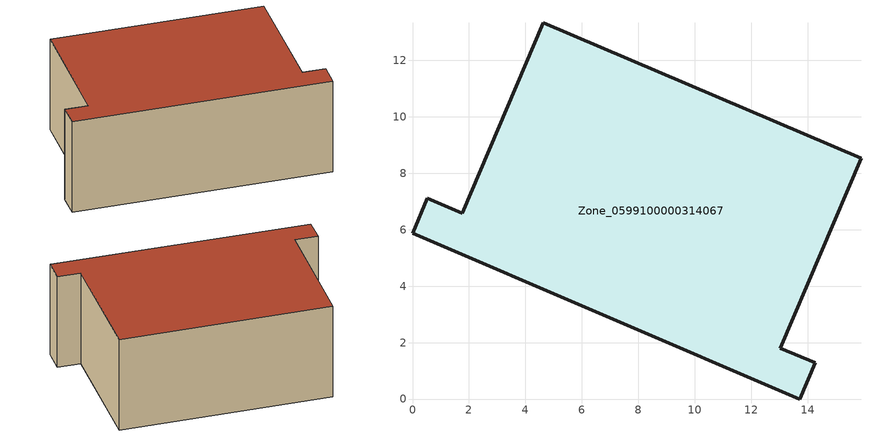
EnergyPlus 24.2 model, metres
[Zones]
Zone_0599100000314067
 floor ground (C_G): 13.73,0 0,5.87 0.53,7.11 1.77,6.59 4.63,13.33 15.89,8.53 13.03,1.81 14.28,1.28 z0
 wall outside (C_F): 1.77,6.59 0.53,7.11 0,5.87 13.73,0 14.28,1.28 13.03,1.81 15.89,8.53 4.63,13.33 1.77,6.59 z0:5.8
 roof outside (C_R): 14.28,1.28 13.03,1.81 15.89,8.53 4.63,13.33 1.77,6.59 0.53,7.11 0,5.87 13.73,0 z5.8
[BUILDING]
Pand.0599100000314067: North Axis=0; Terrain=City; Loads Convergence Tolerance Value=0.04; Temperature Convergence Tolerance Value=0.4; Solar Distribution=FullExterior; Maximum Number of Warmup Days=25; Minimum Number of Warmup Days=1
[Site:Location]
Rotterdam.The.Hague.AP_ZH_NLD Design_Conditions: Latitude=51.96; Longitude=4.45; Time Zone=1; Elevation=-4.5
[SITE:GROUNDTEMPERATURE:BUILDINGSURFACE]
18, 18, 18, 18, 18, 18, 18, 18, 18, 18, 18, 18
[MATERIAL] Thermal Absorptance=0.9; Solar Absorptance=0.7; Visible Absorptance=0.7
Name | Roughness | Thickness | Conductivity | Density | Specific Heat
G.TI.1992-2005 | MediumSmooth | 0.15 | 0.06 | 540 | 1210
F.TI.1992-2005 | Rough | 0.3 | 0.12 | 1920 | 840
R.TI.1992-2005 | MediumRough | 0.2 | 0.08 | 1500 | 1000
[CONSTRUCTION]
C_G: G.TI.1992-2005
C_F: F.TI.1992-2005
C_R: R.TI.1992-2005
[ZONE]
Zone_0599100000314067: Type=1; Multiplier=1; Ceiling Height=Autocalculate; Volume=Autocalculate; Floor Area=autocalculate; Part of Total Floor Area=Yes
[ZONEINFILTRATION:DESIGNFLOWRATE]
Infil_Zone_0599100000314067: Zone or ZoneList or Space or SpaceList=Zone_0599100000314067; Schedule=AlwaysOn; Design Flow Rate Calculation Method=Flow/Area; Flow Rate per Floor Area=0.0015; Constant Term Coefficient=1; Temperature Term Coefficient=0; Velocity Term Coefficient=0; Velocity Squared Term Coefficient=0
[HVACTEMPLATE:ZONE:IDEALLOADSAIRSYSTEM]
Zone_0599100000314067: Maximum Heating Supply Air Temperature=50; Minimum Cooling Supply Air Temperature=13; Maximum Heating Supply Air Humidity Ratio=0.0156; Minimum Cooling Supply Air Humidity Ratio=0.0077; Heating Limit=NoLimit; Cooling Limit=NoLimit; Dehumidification Control Type=ConstantSensibleHeatRatio; Cooling Sensible Heat Ratio=0.7; Dehumidification Setpoint=60; Humidification Control Type=None; Humidification Setpoint=30; Outdoor Air Method=None; Outdoor Air Flow Rate per Person=0.00944; Outdoor Air Flow Rate per Zone Floor Area=0; Outdoor Air Flow Rate per Zone=0; Demand Controlled Ventilation Type=None; Outdoor Air Economizer Type=NoEconomizer; Heat Recovery Type=None; Sensible Heat Recovery Effectiveness=0.7; Latent Heat Recovery Effectiveness=0.65
[ZONECONTROL:THERMOSTAT]
ThermostatControl_Zone_0599100000314067: Zone or ZoneList=Zone_0599100000314067; Control Type Schedule=DualSetpointControlType; Control 1=Thermostat_Zone_0599100000314067; Temperature Difference Between Cutout And Setpoint=0
[THERMOSTATSETPOINT:DUALSETPOINT]
Thermostat_Zone_0599100000314067: Heating Setpoint Temperature Schedule=HeatingSetpoint_Zone_0599100000314067; Cooling Setpoint Temperature Schedule=CoolingSetpoint_Zone_0599100000314067
[SCHEDULE:COMPACT]
HeatingSetpoint_Zone_0599100000314067: Through: 12/31, For: AllDays, Until: 24:00, 21
CoolingSetpoint_Zone_0599100000314067: Through: 12/31, For: AllDays, Until: 24:00, 24
DualSetpointControlType: Through: 12/31, For: AllDays, Until: 24:00, 4
AlwaysOn: Through: 12/31, For: AllDays, Until: 24:00, 1
